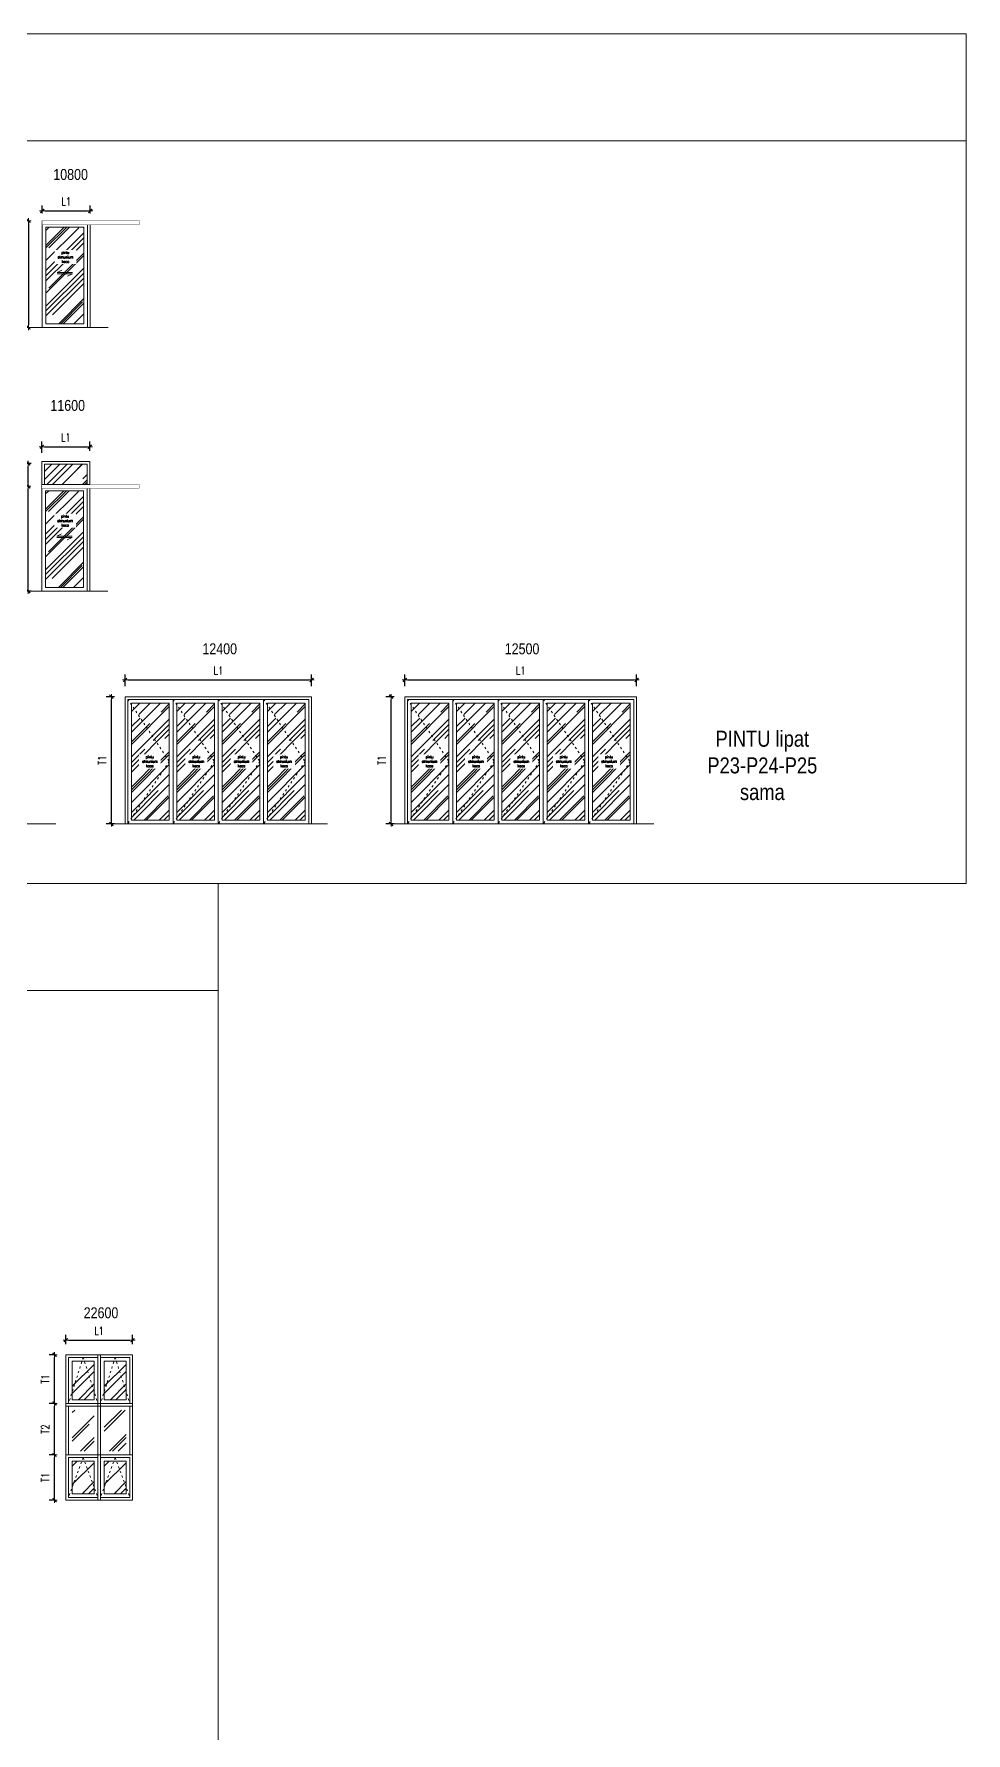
# Model space of a CAD drawing. Header units: centimetres. Extents: x 241563 to 294181, y -34797 to 61752.
# Drawn here: x 271249 to 288740, y 29897 to 61752 of the extents above; entities that cross this region are included whole.
import ezdxf

# ---------------------------------------------------------------- set-up
doc = ezdxf.new("R2010")
doc.units = ezdxf.units.CM
doc.header["$MEASUREMENT"] = 0
doc.set_wipeout_variables(frame=1)
doc.linetypes.add('ACAD_ISO03W100', pattern=[30, 12, -18])
doc.layers.add('0.00', color=130, linetype='Continuous', lineweight=0)
doc.layers.add('0.09', color=30, linetype='Continuous', lineweight=9)
doc.styles.add('51DIM', font='SIMPLEX.shx', dxfattribs={"width": 0.85})
doc.styles.add('ISO', font='ARIALN.TTF')
doc.styles.add('TEXT', font='simplex.shx', dxfattribs={"width": 0.75})
doc.dimstyles.new('D100B', dxfattribs={"dimscale": 100, "dimtxt": 1.5, "dimasz": 0.5, "dimexe": 1, "dimexo": 2, "dimgap": 1, "dimtad": 1, "dimdec": 0, "dimzin": 0, "dimdsep": 46, "dimtxsty": 'TEXT', "dimblk1": 'tick', "dimblk2": 'tick', "dimsah": 1, "dimcen": 0, "dimclre": 15, "dimadec": 0, "dimazin": 0, "dimtfac": 1, "dimtdec": 0, "dimtix": 1, "dimtmove": 2, "dimatfit": 3, "dimldrblk": 'tick', "dimfxl": 1, "dimtolj": 1, "dimtzin": 0, "dimarcsym": 0})

# ---------------------------------------------------------------- blocks, each defined once
blk = doc.blocks.new('tick')
for p, q in [((-1, 0), (1, 0)), ((0, 1), (0, -1))]:
    blk.add_line(p, q)
at = {"const_width": 0.5}
blk.add_lwpolyline([(-0.71, -0.71), (0.71, 0.71)], dxfattribs=at)
blk = doc.blocks.new('*D26')
at = {"layer": '0.00', "color": 15, "linetype": 'Continuous', "lineweight": -2, "ltscale": 2, "transparency": 16777216}
for p, q in [((271405, 58450), (271405, 58535)), ((272305, 58450), (272305, 58535))]:
    blk.add_line(p, q, dxfattribs=at)
at = {"layer": '0.00', "color": 0, "linetype": 'Continuous', "lineweight": -2, "ltscale": 2, "transparency": 16777216}
blk.add_line((271455, 58435), (272255, 58435), dxfattribs=at)
at = {"layer": 'Defpoints', "color": 0, "linetype": 'Continuous', "ltscale": 2, "transparency": 16777216}
for p in [(272305, 58435), (271405, 58250), (272305, 58250)]:
    blk.add_point(p, dxfattribs=at)
at = {"layer": '0.00', "color": 0, "linetype": 'Continuous', "lineweight": -2, "ltscale": 2, "transparency": 16777216, "xscale": 50, "yscale": 50, "zscale": 50, "rotation": 180}
blk.add_blockref('tick', (271405, 58435), dxfattribs=at)
at = {"layer": '0.00', "color": 0, "linetype": 'Continuous', "lineweight": -2, "ltscale": 2, "transparency": 16777216, "xscale": 50, "yscale": 50, "zscale": 50}
blk.add_blockref('tick', (272305, 58435), dxfattribs=at)
at = {"layer": '0.00', "color": 0, "linetype": 'Continuous', "ltscale": 2, "transparency": 16777216, "insert": (271855, 58610), "char_height": 150, "attachment_point": 5, "style": 'TEXT'}
blk.add_mtext('\\A1;L1', dxfattribs=at)
blk = doc.blocks.new('*D25')
at = {"layer": '0.00', "color": 15, "linetype": 'Continuous', "lineweight": -2, "ltscale": 2, "transparency": 16777216}
for p, q in [((271155, 58250), (271046, 58250)), ((271155, 56250), (271046, 56250))]:
    blk.add_line(p, q, dxfattribs=at)
at = {"layer": '0.00', "color": 0, "linetype": 'Continuous', "lineweight": -2, "ltscale": 2, "transparency": 16777216}
blk.add_line((271146, 58200), (271146, 56300), dxfattribs=at)
at = {"layer": 'Defpoints', "color": 0, "linetype": 'Continuous', "ltscale": 2, "transparency": 16777216}
for p in [(271355, 58250), (271146, 56250), (271355, 56250)]:
    blk.add_point(p, dxfattribs=at)
at = {"layer": '0.00', "color": 0, "linetype": 'Continuous', "lineweight": -2, "ltscale": 2, "transparency": 16777216, "xscale": 50, "yscale": 50, "zscale": 50}
for p, rotation in [((271146, 58250), 90), ((271146, 56250), 270)]:
    blk.add_blockref('tick', p, dxfattribs=dict(at, rotation=rotation))
at = {"layer": '0.00', "color": 0, "linetype": 'Continuous', "ltscale": 2, "transparency": 16777216, "insert": (270971, 57250), "char_height": 150, "attachment_point": 5, "rotation": 90, "style": 'TEXT'}
blk.add_mtext('\\A1;T1', dxfattribs=at)
blk = doc.blocks.new('*D48')
at = {"layer": '0.00', "color": 15, "linetype": 'Continuous', "lineweight": -2, "ltscale": 2, "transparency": 16777216}
for p, q in [((271154, 53271), (271042, 53271)), ((271198, 51307), (271042, 51307))]:
    blk.add_line(p, q, dxfattribs=at)
at = {"layer": '0.00', "color": 0, "linetype": 'Continuous', "lineweight": -2, "ltscale": 2, "transparency": 16777216}
blk.add_line((271142, 51357), (271142, 53221), dxfattribs=at)
at = {"layer": 'Defpoints', "color": 0, "linetype": 'Continuous', "ltscale": 2, "transparency": 16777216}
for p in [(271142, 53271), (271354, 53271), (271398, 51307)]:
    blk.add_point(p, dxfattribs=at)
at = {"layer": '0.00', "color": 0, "linetype": 'Continuous', "lineweight": -2, "ltscale": 2, "transparency": 16777216, "xscale": 50, "yscale": 50, "zscale": 50}
for p, rotation in [((271142, 53271), 90), ((271142, 51307), 270)]:
    blk.add_blockref('tick', p, dxfattribs=dict(at, rotation=rotation))
at = {"layer": '0.00', "color": 0, "linetype": 'Continuous', "ltscale": 2, "transparency": 16777216, "insert": (270967, 52289), "char_height": 150, "attachment_point": 5, "rotation": 90, "style": 'TEXT'}
blk.add_mtext('\\A1;T1', dxfattribs=at)
blk = doc.blocks.new('*D49')
at = {"layer": '0.00', "color": 15, "linetype": 'Continuous', "lineweight": -2, "ltscale": 2, "transparency": 16777216}
for p, q in [((271198, 53700), (271042, 53700)), ((271154, 53271), (271042, 53271))]:
    blk.add_line(p, q, dxfattribs=at)
at = {"layer": '0.00', "color": 0, "linetype": 'Continuous', "lineweight": -2, "ltscale": 2, "transparency": 16777216}
blk.add_line((271142, 53321), (271142, 53650), dxfattribs=at)
at = {"layer": 'Defpoints', "color": 0, "linetype": 'Continuous', "ltscale": 2, "transparency": 16777216}
for p in [(271142, 53700), (271398, 53700), (271354, 53271)]:
    blk.add_point(p, dxfattribs=at)
at = {"layer": '0.00', "color": 0, "linetype": 'Continuous', "lineweight": -2, "ltscale": 2, "transparency": 16777216, "xscale": 50, "yscale": 50, "zscale": 50}
for p, rotation in [((271142, 53700), 90), ((271142, 53271), 270)]:
    blk.add_blockref('tick', p, dxfattribs=dict(at, rotation=rotation))
at = {"layer": '0.00', "color": 0, "linetype": 'Continuous', "ltscale": 2, "transparency": 16777216, "insert": (270967, 53485), "char_height": 150, "attachment_point": 5, "rotation": 90, "style": 'TEXT'}
blk.add_mtext('\\A1;T2', dxfattribs=at)
blk = doc.blocks.new('*D50')
at = {"layer": '0.00', "color": 15, "linetype": 'Continuous', "lineweight": -2, "ltscale": 2, "transparency": 16777216}
for p, q in [((271398, 53900), (271398, 54113)), ((272298, 53935), (272298, 54113))]:
    blk.add_line(p, q, dxfattribs=at)
at = {"layer": '0.00', "color": 0, "linetype": 'Continuous', "lineweight": -2, "ltscale": 2, "transparency": 16777216}
blk.add_line((271448, 54013), (272248, 54013), dxfattribs=at)
at = {"layer": 'Defpoints', "color": 0, "linetype": 'Continuous', "ltscale": 2, "transparency": 16777216}
for p in [(272298, 54013), (271398, 53700), (272298, 53735)]:
    blk.add_point(p, dxfattribs=at)
at = {"layer": '0.00', "color": 0, "linetype": 'Continuous', "lineweight": -2, "ltscale": 2, "transparency": 16777216, "xscale": 50, "yscale": 50, "zscale": 50, "rotation": 180}
blk.add_blockref('tick', (271398, 54013), dxfattribs=at)
at = {"layer": '0.00', "color": 0, "linetype": 'Continuous', "lineweight": -2, "ltscale": 2, "transparency": 16777216, "xscale": 50, "yscale": 50, "zscale": 50}
blk.add_blockref('tick', (272298, 54013), dxfattribs=at)
at = {"layer": '0.00', "color": 0, "linetype": 'Continuous', "ltscale": 2, "transparency": 16777216, "insert": (271848, 54188), "char_height": 150, "attachment_point": 5, "style": 'TEXT'}
blk.add_mtext('\\A1;L1', dxfattribs=at)
blk = doc.blocks.new('*D172')
at = {"layer": '0.00', "color": 15, "linetype": 'Continuous', "lineweight": -2, "ltscale": 2, "transparency": 16777216}
for p, q in [((272759, 49327), (272602, 49327)), ((272759, 46943), (272602, 46943))]:
    blk.add_line(p, q, dxfattribs=at)
at = {"layer": '0.00', "color": 0, "linetype": 'Continuous', "lineweight": -2, "ltscale": 2, "transparency": 16777216}
blk.add_line((272702, 46993), (272702, 49277), dxfattribs=at)
at = {"layer": 'Defpoints', "color": 0, "linetype": 'Continuous', "ltscale": 2, "transparency": 16777216}
for p in [(272702, 49327), (272959, 49327), (272959, 46943)]:
    blk.add_point(p, dxfattribs=at)
at = {"layer": '0.00', "color": 0, "linetype": 'Continuous', "lineweight": -2, "ltscale": 2, "transparency": 16777216, "xscale": 50, "yscale": 50, "zscale": 50}
for p, rotation in [((272702, 49327), 90), ((272702, 46943), 270)]:
    blk.add_blockref('tick', p, dxfattribs=dict(at, rotation=rotation))
at = {"layer": '0.00', "color": 0, "linetype": 'Continuous', "ltscale": 2, "transparency": 16777216, "insert": (272527, 48135), "char_height": 150, "attachment_point": 5, "rotation": 90, "style": 'TEXT'}
blk.add_mtext('\\A1;T1', dxfattribs=at)
blk = doc.blocks.new('*D173')
at = {"layer": '0.00', "color": 15, "linetype": 'Continuous', "lineweight": -2, "ltscale": 2, "transparency": 16777216}
for p, q in [((272959, 49527), (272959, 49741)), ((276459, 49527), (276459, 49741))]:
    blk.add_line(p, q, dxfattribs=at)
at = {"layer": '0.00', "color": 0, "linetype": 'Continuous', "lineweight": -2, "ltscale": 2, "transparency": 16777216}
blk.add_line((273009, 49641), (276409, 49641), dxfattribs=at)
at = {"layer": 'Defpoints', "color": 0, "linetype": 'Continuous', "ltscale": 2, "transparency": 16777216}
for p in [(276459, 49641), (272959, 49327), (276459, 49327)]:
    blk.add_point(p, dxfattribs=at)
at = {"layer": '0.00', "color": 0, "linetype": 'Continuous', "lineweight": -2, "ltscale": 2, "transparency": 16777216, "xscale": 50, "yscale": 50, "zscale": 50, "rotation": 180}
blk.add_blockref('tick', (272959, 49641), dxfattribs=at)
at = {"layer": '0.00', "color": 0, "linetype": 'Continuous', "lineweight": -2, "ltscale": 2, "transparency": 16777216, "xscale": 50, "yscale": 50, "zscale": 50}
blk.add_blockref('tick', (276459, 49641), dxfattribs=at)
at = {"layer": '0.00', "color": 0, "linetype": 'Continuous', "ltscale": 2, "transparency": 16777216, "insert": (274709, 49816), "char_height": 150, "attachment_point": 5, "style": 'TEXT'}
blk.add_mtext('\\A1;L1', dxfattribs=at)
blk = doc.blocks.new('*D174')
at = {"layer": '0.00', "color": 15, "linetype": 'Continuous', "lineweight": -2, "ltscale": 2, "transparency": 16777216}
for p, q in [((278008, 49327), (277851, 49327)), ((278008, 46943), (277851, 46943))]:
    blk.add_line(p, q, dxfattribs=at)
at = {"layer": '0.00', "color": 0, "linetype": 'Continuous', "lineweight": -2, "ltscale": 2, "transparency": 16777216}
blk.add_line((277951, 46993), (277951, 49277), dxfattribs=at)
at = {"layer": 'Defpoints', "color": 0, "linetype": 'Continuous', "ltscale": 2, "transparency": 16777216}
for p in [(277951, 49327), (278208, 49327), (278208, 46943)]:
    blk.add_point(p, dxfattribs=at)
at = {"layer": '0.00', "color": 0, "linetype": 'Continuous', "lineweight": -2, "ltscale": 2, "transparency": 16777216, "xscale": 50, "yscale": 50, "zscale": 50}
for p, rotation in [((277951, 49327), 90), ((277951, 46943), 270)]:
    blk.add_blockref('tick', p, dxfattribs=dict(at, rotation=rotation))
at = {"layer": '0.00', "color": 0, "linetype": 'Continuous', "ltscale": 2, "transparency": 16777216, "insert": (277776, 48135), "char_height": 150, "attachment_point": 5, "rotation": 90, "style": 'TEXT'}
blk.add_mtext('\\A1;T1', dxfattribs=at)
blk = doc.blocks.new('*D175')
at = {"layer": '0.00', "color": 15, "linetype": 'Continuous', "lineweight": -2, "ltscale": 2, "transparency": 16777216}
for p, q in [((278208, 49527), (278208, 49741)), ((282558, 49527), (282558, 49741))]:
    blk.add_line(p, q, dxfattribs=at)
at = {"layer": '0.00', "color": 0, "linetype": 'Continuous', "lineweight": -2, "ltscale": 2, "transparency": 16777216}
blk.add_line((278258, 49641), (282508, 49641), dxfattribs=at)
at = {"layer": 'Defpoints', "color": 0, "linetype": 'Continuous', "ltscale": 2, "transparency": 16777216}
for p in [(282558, 49641), (278208, 49327), (282558, 49327)]:
    blk.add_point(p, dxfattribs=at)
at = {"layer": '0.00', "color": 0, "linetype": 'Continuous', "lineweight": -2, "ltscale": 2, "transparency": 16777216, "xscale": 50, "yscale": 50, "zscale": 50, "rotation": 180}
blk.add_blockref('tick', (278208, 49641), dxfattribs=at)
at = {"layer": '0.00', "color": 0, "linetype": 'Continuous', "lineweight": -2, "ltscale": 2, "transparency": 16777216, "xscale": 50, "yscale": 50, "zscale": 50}
blk.add_blockref('tick', (282558, 49641), dxfattribs=at)
at = {"layer": '0.00', "color": 0, "linetype": 'Continuous', "ltscale": 2, "transparency": 16777216, "insert": (280383, 49816), "char_height": 150, "attachment_point": 5, "style": 'TEXT'}
blk.add_mtext('\\A1;L1', dxfattribs=at)
blk = doc.blocks.new('*D658')
at = {"layer": '0.00', "color": 15, "linetype": 'Continuous', "lineweight": -2, "ltscale": 2, "transparency": 16777216}
for p, q in [((271848, 37190), (271848, 37362)), ((273098, 37190), (273098, 37362))]:
    blk.add_line(p, q, dxfattribs=at)
at = {"layer": '0.00', "color": 0, "linetype": 'Continuous', "lineweight": -2, "ltscale": 2, "transparency": 16777216}
blk.add_line((271898, 37262), (273048, 37262), dxfattribs=at)
at = {"layer": 'Defpoints', "color": 0, "linetype": 'Continuous', "ltscale": 2, "transparency": 16777216}
for p in [(271848, 36990), (273098, 37262), (273098, 36990)]:
    blk.add_point(p, dxfattribs=at)
at = {"layer": '0.00', "color": 0, "linetype": 'Continuous', "lineweight": -2, "ltscale": 2, "transparency": 16777216, "xscale": 50, "yscale": 50, "zscale": 50, "rotation": 180}
blk.add_blockref('tick', (271848, 37262), dxfattribs=at)
at = {"layer": '0.00', "color": 0, "linetype": 'Continuous', "lineweight": -2, "ltscale": 2, "transparency": 16777216, "xscale": 50, "yscale": 50, "zscale": 50}
blk.add_blockref('tick', (273098, 37262), dxfattribs=at)
at = {"layer": '0.00', "color": 0, "linetype": 'Continuous', "ltscale": 2, "transparency": 16777216, "insert": (272473, 37437), "char_height": 150, "attachment_point": 5, "style": 'TEXT'}
blk.add_mtext('\\A1;L1', dxfattribs=at)
blk = doc.blocks.new('*D731')
at = {"layer": '0.00', "color": 15, "linetype": 'Continuous', "lineweight": -2, "ltscale": 2, "transparency": 16777216}
for p, q in [((271648, 35112), (271536, 35112)), ((271648, 34264), (271536, 34264))]:
    blk.add_line(p, q, dxfattribs=at)
at = {"layer": '0.00', "color": 0, "linetype": 'Continuous', "lineweight": -2, "ltscale": 2, "transparency": 16777216}
blk.add_line((271636, 34314), (271636, 35062), dxfattribs=at)
at = {"layer": 'Defpoints', "color": 0, "linetype": 'Continuous', "ltscale": 2, "transparency": 16777216}
for p in [(271636, 35112), (271848, 35112), (271848, 34264)]:
    blk.add_point(p, dxfattribs=at)
at = {"layer": '0.00', "color": 0, "linetype": 'Continuous', "lineweight": -2, "ltscale": 2, "transparency": 16777216, "xscale": 50, "yscale": 50, "zscale": 50}
for p, rotation in [((271636, 35112), 90), ((271636, 34264), 270)]:
    blk.add_blockref('tick', p, dxfattribs=dict(at, rotation=rotation))
at = {"layer": '0.00', "color": 0, "linetype": 'Continuous', "ltscale": 2, "transparency": 16777216, "insert": (271461, 34688), "char_height": 150, "attachment_point": 5, "rotation": 90, "style": 'TEXT'}
blk.add_mtext('\\A1;T1', dxfattribs=at)
blk = doc.blocks.new('*D732')
at = {"layer": '0.00', "color": 15, "linetype": 'Continuous', "lineweight": -2, "ltscale": 2, "transparency": 16777216}
for p, q in [((271648, 36990), (271536, 36990)), ((271648, 36076), (271536, 36076))]:
    blk.add_line(p, q, dxfattribs=at)
at = {"layer": '0.00', "color": 0, "linetype": 'Continuous', "lineweight": -2, "ltscale": 2, "transparency": 16777216}
blk.add_line((271636, 36126), (271636, 36940), dxfattribs=at)
at = {"layer": 'Defpoints', "color": 0, "linetype": 'Continuous', "ltscale": 2, "transparency": 16777216}
for p in [(271636, 36990), (271848, 36990), (271848, 36076)]:
    blk.add_point(p, dxfattribs=at)
at = {"layer": '0.00', "color": 0, "linetype": 'Continuous', "lineweight": -2, "ltscale": 2, "transparency": 16777216, "xscale": 50, "yscale": 50, "zscale": 50}
for p, rotation in [((271636, 36990), 90), ((271636, 36076), 270)]:
    blk.add_blockref('tick', p, dxfattribs=dict(at, rotation=rotation))
at = {"layer": '0.00', "color": 0, "linetype": 'Continuous', "ltscale": 2, "transparency": 16777216, "insert": (271461, 36533), "char_height": 150, "attachment_point": 5, "rotation": 90, "style": 'TEXT'}
blk.add_mtext('\\A1;T1', dxfattribs=at)
blk = doc.blocks.new('*D733')
at = {"layer": '0.00', "color": 15, "linetype": 'Continuous', "lineweight": -2, "ltscale": 2, "transparency": 16777216}
for p, q in [((271648, 36076), (271536, 36076)), ((271648, 35112), (271536, 35112))]:
    blk.add_line(p, q, dxfattribs=at)
at = {"layer": '0.00', "color": 0, "linetype": 'Continuous', "lineweight": -2, "ltscale": 2, "transparency": 16777216}
blk.add_line((271636, 35162), (271636, 36026), dxfattribs=at)
at = {"layer": 'Defpoints', "color": 0, "linetype": 'Continuous', "ltscale": 2, "transparency": 16777216}
for p in [(271636, 36076), (271848, 36076), (271848, 35112)]:
    blk.add_point(p, dxfattribs=at)
at = {"layer": '0.00', "color": 0, "linetype": 'Continuous', "lineweight": -2, "ltscale": 2, "transparency": 16777216, "xscale": 50, "yscale": 50, "zscale": 50}
for p, rotation in [((271636, 36076), 90), ((271636, 35112), 270)]:
    blk.add_blockref('tick', p, dxfattribs=dict(at, rotation=rotation))
at = {"layer": '0.00', "color": 0, "linetype": 'Continuous', "ltscale": 2, "transparency": 16777216, "insert": (271461, 35594), "char_height": 150, "attachment_point": 5, "rotation": 90, "style": 'TEXT'}
blk.add_mtext('\\A1;T2', dxfattribs=at)

msp = doc.modelspace()

# ---------------------------------------------------------------- hatches: boundary and pattern name
at = {"layer": '0.00', "linetype": 'Continuous', "ltscale": 2}
h = msp.add_hatch(dxfattribs=at)
h.set_pattern_fill('AR-RROOF', color=4, scale=300, angle=45)
h.set_pattern_definition([(45, (19682.1, 39292.12), (254.55844, 678.8225), [4500, -600, 1500, -300]), (45, (19858.17, 39680.32), (-494.26764, 70.0036), [900, -99, 1800, -225]), (45, (19607.86, 39578.5), (960.95812, 1245.21504), [2400, -420, 1200, -300])])
h.paths.add_polyline_path([(271475, 56320.2), (272185, 56320.2), (272185, 58130.2), (271475, 58130.2)])
h = msp.add_hatch(dxfattribs=at)
h.set_pattern_fill('AR-RROOF', color=4, scale=300, angle=45)
h.set_pattern_definition([(45, (19675.56, 34349.05), (254.55844, 678.8225), [4500, -600, 1500, -300]), (45, (19851.63, 34737.25), (-494.26764, 70.0036), [900, -99, 1800, -225]), (45, (19601.32, 34635.43), (960.95812, 1245.21504), [2400, -420, 1200, -300])])
h.paths.add_polyline_path([(271468.4, 51377.1), (272178.4, 51377.1), (272178.4, 53187.1), (271468.4, 53187.1)])
h = msp.add_hatch(dxfattribs=at)
h.set_pattern_fill('AR-RROOF', color=4, scale=300, angle=45)
h.set_pattern_definition([(45, (22135.8, 29985.1), (254.55844, 678.8225), [4500, -600, 1500, -300]), (45, (22311.87, 30373.3), (-494.26764, 70.0036), [900, -99, 1800, -225]), (45, (22061.56, 30271.5), (960.95812, 1245.21504), [2400, -420, 1200, -300])])
h.paths.add_polyline_path([(273788.7, 47013.2), (273078.7, 47013.2), (273078.7, 49207.4), (273788.7, 49207.4)])
h = msp.add_hatch(dxfattribs=at)
h.set_pattern_fill('AR-RROOF', color=4, scale=300, angle=45)
h.set_pattern_definition([(45, (22985.8, 29985.1), (254.55844, 678.8225), [4500, -600, 1500, -300]), (45, (23161.87, 30373.3), (-494.26764, 70.0036), [900, -99, 1800, -225]), (45, (22911.56, 30271.5), (960.95812, 1245.21504), [2400, -420, 1200, -300])])
h.paths.add_polyline_path([(274638.7, 47013.2), (273928.7, 47013.2), (273928.7, 49207.4), (274638.7, 49207.4)])
h = msp.add_hatch(dxfattribs=at)
h.set_pattern_fill('AR-RROOF', color=4, scale=300, angle=45)
h.set_pattern_definition([(45, (23835.8, 29985.1), (254.55844, 678.8225), [4500, -600, 1500, -300]), (45, (24011.87, 30373.3), (-494.26764, 70.0036), [900, -99, 1800, -225]), (45, (23761.56, 30271.5), (960.95812, 1245.21504), [2400, -420, 1200, -300])])
h.paths.add_polyline_path([(275488.7, 47013.2), (274778.7, 47013.2), (274778.7, 49207.4), (275488.7, 49207.4)])
h = msp.add_hatch(dxfattribs=at)
h.set_pattern_fill('AR-RROOF', color=4, scale=300, angle=45)
h.set_pattern_definition([(45, (24685.8, 29985.1), (254.55844, 678.8225), [4500, -600, 1500, -300]), (45, (24861.87, 30373.3), (-494.26764, 70.0036), [900, -99, 1800, -225]), (45, (24611.56, 30271.5), (960.95812, 1245.21504), [2400, -420, 1200, -300])])
h.paths.add_polyline_path([(276338.7, 47013.2), (275628.7, 47013.2), (275628.7, 49207.4), (276338.7, 49207.4)])
h = msp.add_hatch(dxfattribs=at)
h.set_pattern_fill('AR-RROOF', color=4, scale=300, angle=45)
h.set_pattern_definition([(45, (27384.72, 29985.1), (254.55844, 678.8225), [4500, -600, 1500, -300]), (45, (27560.8, 30373.3), (-494.26764, 70.0036), [900, -99, 1800, -225]), (45, (27310.48, 30271.5), (960.95812, 1245.21504), [2400, -420, 1200, -300])])
h.paths.add_polyline_path([(279037.6, 47013.2), (278327.6, 47013.2), (278327.6, 49207.4), (279037.6, 49207.4)])
h = msp.add_hatch(dxfattribs=at)
h.set_pattern_fill('AR-RROOF', color=4, scale=300, angle=45)
h.set_pattern_definition([(45, (28234.72, 29985.1), (254.55844, 678.8225), [4500, -600, 1500, -300]), (45, (28410.8, 30373.3), (-494.26764, 70.0036), [900, -99, 1800, -225]), (45, (28160.48, 30271.5), (960.95812, 1245.21504), [2400, -420, 1200, -300])])
h.paths.add_polyline_path([(279887.6, 47013.2), (279177.6, 47013.2), (279177.6, 49207.4), (279887.6, 49207.4)])
h = msp.add_hatch(dxfattribs=at)
h.set_pattern_fill('AR-RROOF', color=4, scale=300, angle=45)
h.set_pattern_definition([(45, (29084.72, 29985.1), (254.55844, 678.8225), [4500, -600, 1500, -300]), (45, (29260.8, 30373.3), (-494.26764, 70.0036), [900, -99, 1800, -225]), (45, (29010.48, 30271.5), (960.95812, 1245.21504), [2400, -420, 1200, -300])])
h.paths.add_polyline_path([(280737.6, 47013.2), (280027.6, 47013.2), (280027.6, 49207.4), (280737.6, 49207.4)])
h = msp.add_hatch(dxfattribs=at)
h.set_pattern_fill('AR-RROOF', color=4, scale=300, angle=45)
h.set_pattern_definition([(45, (29934.72, 29985.1), (254.55844, 678.8225), [4500, -600, 1500, -300]), (45, (30110.8, 30373.3), (-494.26764, 70.0036), [900, -99, 1800, -225]), (45, (29860.48, 30271.5), (960.95812, 1245.21504), [2400, -420, 1200, -300])])
h.paths.add_polyline_path([(281587.6, 47013.2), (280877.6, 47013.2), (280877.6, 49207.4), (281587.6, 49207.4)])
h = msp.add_hatch(dxfattribs=at)
h.set_pattern_fill('AR-RROOF', color=4, scale=300, angle=45)
h.set_pattern_definition([(45, (30784.72, 29985.1), (254.55844, 678.8225), [4500, -600, 1500, -300]), (45, (30960.8, 30373.3), (-494.26764, 70.0036), [900, -99, 1800, -225]), (45, (30710.48, 30271.5), (960.95812, 1245.21504), [2400, -420, 1200, -300])])
h.paths.add_polyline_path([(282437.6, 47013.2), (281727.6, 47013.2), (281727.6, 49207.4), (282437.6, 49207.4)])
h = msp.add_hatch(dxfattribs=at)
h.set_pattern_fill('AR-RROOF', color=4, scale=500, angle=45)
h.set_pattern_definition([(45, (16666.7, 16429.4), (424.2641, 1131.37085), [7500, -1000, 2500, -500]), (45, (16960.15, 17076.4), (-823.7794, 116.6726), [1500, -165, 3000, -375]), (45, (16542.95, 16906.7), (1601.59686, 2075.3584), [4000, -700, 2000, -500])])
h.paths.add_polyline_path([(272377.9, 36145.2), (271967.9, 36145.2), (271967.9, 36869.2), (272377.9, 36869.2)])
h = msp.add_hatch(dxfattribs=at)
h.set_pattern_fill('AR-RROOF', color=4, scale=500, angle=45)
h.set_pattern_definition([(45, (17266.96, 16429.4), (424.2641, 1131.37085), [7500, -1000, 2500, -500]), (45, (17560.4, 17076.4), (-823.7794, 116.6726), [1500, -165, 3000, -375]), (45, (17143.2, 16906.7), (1601.59686, 2075.3584), [4000, -700, 2000, -500])])
h.paths.add_polyline_path([(272978.2, 36145.2), (272568.2, 36145.2), (272568.2, 36869.2), (272978.2, 36869.2)])
h = msp.add_hatch(dxfattribs=at)
h.set_pattern_fill('AR-RROOF', color=4, scale=500, angle=45)
h.set_pattern_definition([(45, (-31845.7, 7694.34), (424.2641, 1131.37085), [7500, -1000, 2500, -500]), (45, (-31552.25, 8341.35), (-823.7794, 116.6726), [1500, -165, 3000, -375]), (45, (-31969.44, 8171.64), (1601.59686, 2075.3584), [4000, -700, 2000, -500])])
h.paths.add_polyline_path([(272978.2, 35181.6), (272568.2, 35181.6), (272568.2, 35951.3), (272978.2, 35951.3)])
h.paths.add_polyline_path([(272377.9, 35181.6), (271967.9, 35181.6), (271967.9, 35951.3), (272377.9, 35951.3)])
h = msp.add_hatch(dxfattribs=at)
h.set_pattern_fill('AR-RROOF', color=4, scale=500, angle=45)
h.set_pattern_definition([(45, (16666.7, 16479.4), (424.2641, 1131.37085), [7500, -1000, 2500, -500]), (45, (16960.15, 17126.4), (-823.7794, 116.6726), [1500, -165, 3000, -375]), (45, (16542.95, 16956.7), (1601.59686, 2075.3584), [4000, -700, 2000, -500])])
h.paths.add_polyline_path([(272377.9, 34991.2), (271967.9, 34991.2), (271967.9, 34384), (272377.9, 34384)])
h = msp.add_hatch(dxfattribs=at)
h.set_pattern_fill('AR-RROOF', color=4, scale=500, angle=45)
h.set_pattern_definition([(45, (17266.96, 16479.4), (424.2641, 1131.37085), [7500, -1000, 2500, -500]), (45, (17560.4, 17126.4), (-823.7794, 116.6726), [1500, -165, 3000, -375]), (45, (17143.2, 16956.7), (1601.59686, 2075.3584), [4000, -700, 2000, -500])])
h.paths.add_polyline_path([(272978.2, 34991.2), (272568.2, 34991.2), (272568.2, 34384), (272978.2, 34384)])

# ---------------------------------------------------------------- linework, layer by layer
at = {"layer": '0.00', "color": 40, "linetype": 'Continuous', "ltscale": 0.5, "true_color": 0xf8d731}
for p, q in [((272643.6, 56250.2), (270871.9, 56250.2)), ((272637, 51307.1), (271010.4, 51307.1)), ((271656.9, 46943.2), (268015, 46943.2)), ((276760, 46943.2), (272633.4, 46943.2)), ((282884.4, 46943.2), (277882.3, 46943.2))]:
    msp.add_line(p, q, dxfattribs=at)
at = {"layer": '0.00', "color": 40, "linetype": 'Continuous', "ltscale": 2, "true_color": 0xf8d731}
for p, q in [((271897.9, 35111.6), (272497.9, 35111.6)), ((272498.2, 35111.6), (273098.2, 35111.6))]:
    msp.add_line(p, q, dxfattribs=at)
for points in [[(247733.3, 61752.2), (288740.3, 61752.2), (288740.3, 59746.7), (247733.3, 59746.7)], [(272497.9, 36025.6), (271847.9, 36025.6), (271847.9, 36989.6), (272497.9, 36989.6)], [(273098.2, 36025.6), (272448.2, 36025.6), (272448.2, 36989.6), (273098.2, 36989.6)], [(272447.9, 36075.6), (271897.9, 36075.6), (271897.9, 36939.6), (272447.9, 36939.6)], [(272447.9, 36075.2), (271897.9, 36075.2), (271897.9, 36939.2), (272447.9, 36939.2)], [(272377.9, 36145.2), (271967.9, 36145.2), (271967.9, 36869.2), (272377.9, 36869.2)], [(273048.2, 36075.6), (272498.2, 36075.6), (272498.2, 36939.6), (273048.2, 36939.6)], [(273048.2, 36075.2), (272498.2, 36075.2), (272498.2, 36939.2), (273048.2, 36939.2)], [(272978.2, 36145.2), (272568.2, 36145.2), (272568.2, 36869.2), (272978.2, 36869.2)], [(272497.9, 35111.6), (271847.9, 35111.6), (271847.9, 34264.4), (272497.9, 34264.4)], [(272447.9, 35061.6), (271897.9, 35061.6), (271897.9, 34314.4), (272447.9, 34314.4)], [(272447.9, 35061.2), (271897.9, 35061.2), (271897.9, 34314), (272447.9, 34314)], [(273098.2, 35111.6), (272448.2, 35111.6), (272448.2, 34264.4), (273098.2, 34264.4)], [(273048.2, 35061.6), (272498.2, 35061.6), (272498.2, 34314.4), (273048.2, 34314.4)], [(273048.2, 35061.2), (272498.2, 35061.2), (272498.2, 34314), (273048.2, 34314)], [(272377.9, 34991.2), (271967.9, 34991.2), (271967.9, 34384), (272377.9, 34384)], [(272978.2, 34991.2), (272568.2, 34991.2), (272568.2, 34384), (272978.2, 34384)]]:
    msp.add_lwpolyline(points, close=True, dxfattribs=at)
at = {"layer": '0.00', "color": 40, "linetype": 'Continuous', "ltscale": 0.5, "true_color": 0xf8d731}
for points in [[(271405, 56250.2), (272305, 56250.2), (272305, 58250.2), (271405, 58250.2)], [(271405, 56250.2), (272255, 56250.2), (272255, 58250.2), (271405, 58250.2)], [(271405, 58250.2), (273224.2, 58250.2), (273224.2, 58178.5), (271405, 58178.5)], [(271475, 56320.2), (272185, 56320.2), (272185, 58130.2), (271475, 58130.2)], [(271398.4, 51307.1), (272298.4, 51307.1), (272298.4, 53307.1), (271398.4, 53307.1)], [(271398.4, 51307.1), (272248.4, 51307.1), (272248.4, 53307.1), (271398.4, 53307.1)], [(271398.4, 53307.1), (273217.7, 53307.1), (273217.7, 53235.4), (271398.4, 53235.4)], [(271468.4, 51377.1), (272178.4, 51377.1), (272178.4, 53187.1), (271468.4, 53187.1)], [(273858.7, 46943.2), (273008.7, 46943.2), (273008.7, 49277.4), (273858.7, 49277.4)], [(273788.7, 47013.2), (273078.7, 47013.2), (273078.7, 49207.4), (273788.7, 49207.4)], [(274708.7, 46943.2), (273858.7, 46943.2), (273858.7, 49277.4), (274708.7, 49277.4)], [(274638.7, 47013.2), (273928.7, 47013.2), (273928.7, 49207.4), (274638.7, 49207.4)], [(275558.7, 46943.2), (274708.7, 46943.2), (274708.7, 49277.4), (275558.7, 49277.4)], [(275488.7, 47013.2), (274778.7, 47013.2), (274778.7, 49207.4), (275488.7, 49207.4)], [(276408.7, 46943.2), (275558.7, 46943.2), (275558.7, 49277.4), (276408.7, 49277.4)], [(276338.7, 47013.2), (275628.7, 47013.2), (275628.7, 49207.4), (276338.7, 49207.4)], [(279107.6, 46943.2), (278257.6, 46943.2), (278257.6, 49277.4), (279107.6, 49277.4)], [(279037.6, 47013.2), (278327.6, 47013.2), (278327.6, 49207.4), (279037.6, 49207.4)], [(279957.6, 46943.2), (279107.6, 46943.2), (279107.6, 49277.4), (279957.6, 49277.4)], [(279887.6, 47013.2), (279177.6, 47013.2), (279177.6, 49207.4), (279887.6, 49207.4)], [(280807.6, 46943.2), (279957.6, 46943.2), (279957.6, 49277.4), (280807.6, 49277.4)], [(280737.6, 47013.2), (280027.6, 47013.2), (280027.6, 49207.4), (280737.6, 49207.4)], [(281657.6, 46943.2), (280807.6, 46943.2), (280807.6, 49277.4), (281657.6, 49277.4)], [(281587.6, 47013.2), (280877.6, 47013.2), (280877.6, 49207.4), (281587.6, 49207.4)], [(282507.6, 46943.2), (281657.6, 46943.2), (281657.6, 49277.4), (282507.6, 49277.4)], [(282437.6, 47013.2), (281727.6, 47013.2), (281727.6, 49207.4), (282437.6, 49207.4)], [(272497.9, 35111.6), (271847.9, 35111.6), (271847.9, 36075.6), (272497.9, 36075.6)], [(272447.9, 35111.6), (271897.9, 35111.6), (271897.9, 36025.6), (272447.9, 36025.6)], [(273098.2, 35111.6), (272448.2, 35111.6), (272448.2, 36075.6), (273098.2, 36075.6)], [(273048.2, 35111.6), (272498.2, 35111.6), (272498.2, 36025.6), (273048.2, 36025.6)]]:
    msp.add_lwpolyline(points, close=True, dxfattribs=at)
at = {"layer": '0.00', "color": 40, "linetype": 'Continuous', "ltscale": 2, "true_color": 0xf8d731}
for points in [[(271682.9, 57252.1), (271970, 57252.1), (271879.8, 57211.5)], [(271676.4, 52309.1), (271963.5, 52309.1), (271873.3, 52268.4)]]:
    msp.add_lwpolyline(points, dxfattribs=at)
at = {"layer": '0.00', "color": 40, "linetype": 'ACAD_ISO03W100', "ltscale": 3, "true_color": 0xf8d731}
for points in [[(275558.7, 49277.4), (276338.7, 48110.3), (275558.7, 46943.2)], [(280807.6, 49277.4), (281587.6, 48110.3), (280807.6, 46943.2)], [(281657.6, 49277.4), (282437.6, 48110.3), (281657.6, 46943.2)], [(272172.9, 36939.2), (271897.9, 36075.2)], [(272172.9, 36939.2), (272447.9, 36075.2)], [(272773.2, 36939.2), (272498.2, 36075.2)], [(272773.2, 36939.2), (273048.2, 36075.2)], [(272172.9, 35061.2), (271897.9, 34314)], [(272172.9, 35061.2), (272447.9, 34314)], [(272773.2, 35061.2), (272498.2, 34314)], [(272773.2, 35061.2), (273048.2, 34314)]]:
    msp.add_lwpolyline(points, dxfattribs=at)
at = {"layer": '0.00', "color": 6, "linetype": 'Continuous', "ltscale": 2}
for points in [[(247733.3, 45822.8), (274707.4, 45822.8), (274707.4, 23609.2), (247733.3, 23609.2)], [(247733.3, 45822.8), (274707.4, 45822.8), (274707.4, 43817.3), (247733.3, 43817.3)]]:
    msp.add_lwpolyline(points, close=True, dxfattribs=at)

# ---------------------------------------------------------------- texts
at = {"layer": '0.00', "color": 40, "linetype": 'Continuous', "true_color": 0xf8d731, "char_height": 204.1, "width": 604.134, "attachment_point": 1, "style": 'ISO'}
for s, insert in [('10800', (271611.9, 59220.2)), ('11600', (271556.9, 54890.1)), ('12400', (274410, 50326.7)), ('12500', (280083.9, 50326.7)), ('22600', (272182.3, 37877.8))]:
    msp.add_mtext(s, dxfattribs=dict(at, insert=insert))
at = {"layer": '0.00', "color": 40, "linetype": 'Continuous', "ltscale": 2, "true_color": 0xf8d731, "insert": (283517.2, 48688.9), "char_height": 300, "width": 2800.012, "attachment_point": 1, "style": 'ISO'}
msp.add_mtext('\\pxqc;PINTU lipat P23-P24-P25 sama', dxfattribs=at)

# ---------------------------------------------------------------- dimensions: what is measured, and where the dimension line sits
at = {"layer": '0.00', "color": 6, "linetype": 'Continuous', "ltscale": 2}
for base, p1, p2, picture, middle in [((272298.4, 54012.9), (271398.4, 53699.5), (272298.4, 53735.4), '*D50', (271848.4, 54187.9)), ((276458.7, 49640.7), (272958.7, 49327.4), (276458.7, 49327.4), '*D173', (274708.7, 49815.7)), ((282557.6, 49640.7), (278207.6, 49327.4), (282557.6, 49327.4), '*D175', (280382.6, 49815.7)), ((273098.2, 37261.7), (271847.9, 36989.6), (273098.2, 36989.6), '*D658', (272473.1, 37436.7))]:
    dim = msp.add_linear_dim(base=base, p1=p1, p2=p2, text='L1', dimstyle='D100B', dxfattribs=at)
    dim.commit()
    dim.dimension.update_dxf_attribs({"geometry": picture, "text_midpoint": middle})
for base, p1, p2, text, picture, middle in [((272701.9, 49327.4), (272958.7, 46943.2), (272958.7, 49327.4), 'T1', '*D172', (272526.9, 48135.3)), ((277950.8, 49327.4), (278207.6, 46943.2), (278207.6, 49327.4), 'T1', '*D174', (277775.8, 48135.3)), ((271635.6, 36989.6), (271847.9, 36075.6), (271847.9, 36989.6), 'T1', '*D732', (271460.6, 36532.6)), ((271635.6, 36075.6), (271847.9, 35111.6), (271847.9, 36075.6), 'T2', '*D733', (271460.6, 35593.6)), ((271635.6, 35111.6), (271847.9, 34264.4), (271847.9, 35111.6), 'T1', '*D731', (271460.6, 34688))]:
    dim = msp.add_linear_dim(base=base, p1=p1, p2=p2, angle=90, text=text, dimstyle='D100B', dxfattribs=at)
    dim.commit()
    dim.dimension.update_dxf_attribs({"geometry": picture, "text_midpoint": middle})

# ---------------------------------------------------------------- next in the draw order: texts
at = {"layer": '0.09', "color": 2, "lineweight": 18, "char_height": 50, "width": 357.616, "attachment_point": 5, "style": '51DIM', "bg_fill": 3, "box_fill_scale": 1.5, "bg_fill_color": 256, "bg_fill_transparency": 0}
for insert in [(271839.7, 57569.8), (271833.2, 52626.7)]:
    msp.add_mtext('{\\C256;pintu \\Palmunium \\Pkaca}', dxfattribs=dict(at, insert=insert))

# ---------------------------------------------------------------- next in the draw order: wipeouts: each hides what was drawn before it
at = {"color": 40, "linetype": 'Continuous', "ltscale": 0.5, "true_color": 0xf8d731}
for points in [[(273224.2, 58178.5), (271405, 58178.5), (271405, 58250.2), (273224.2, 58250.2)], [(273217.7, 53235.4), (271398.4, 53235.4), (271398.4, 53307.1), (273217.7, 53307.1)]]:
    msp.add_wipeout(points, dxfattribs=at).dxf.layer = '0.00'

# ---------------------------------------------------------------- next in the draw order: hatches: boundary and pattern name
at = {"layer": '0.00', "linetype": 'Continuous', "ltscale": 2}
h = msp.add_hatch(dxfattribs=at)
h.set_pattern_fill('AR-RROOF', color=4, scale=300, angle=45)
h.set_pattern_definition([(45, (-30791.5, 20991.18), (254.55844, 678.8225), [4500, -600, 1500, -300]), (45, (-30615.43, 21379.4), (-494.26764, 70.00357), [900, -99, 1800, -225]), (45, (-30865.74, 21277.56), (960.95812, 1245.21504), [2400, -420, 1200, -300])])
h.paths.add_polyline_path([(272248.4, 53685.4), (271448.4, 53685.4), (271448.4, 53307.1), (272248.4, 53307.1)])

# ---------------------------------------------------------------- next in the draw order: linework, layer by layer
at = {"layer": '0.00', "color": 40, "linetype": 'Continuous', "ltscale": 2, "true_color": 0xf8d731}
msp.add_lwpolyline([(247733.3, 61752.2), (288740.3, 61752.2), (288740.3, 45822.8), (247733.3, 45822.8)], close=True, dxfattribs=at)
for points in [[(271970, 57281), (271682.9, 57281), (271773.1, 57321.7)], [(271963.5, 52337.9), (271676.4, 52337.9), (271766.6, 52378.6)]]:
    msp.add_lwpolyline(points, dxfattribs=at)
at = {"layer": '0.00', "color": 40, "linetype": 'Continuous', "ltscale": 0.5, "true_color": 0xf8d731}
for points in [[(272298.4, 53307.1), (271398.4, 53307.1), (271398.4, 53735.4), (272298.4, 53735.4)], [(272248.4, 53307.1), (271448.4, 53307.1), (271448.4, 53685.4), (272248.4, 53685.4)]]:
    msp.add_lwpolyline(points, close=True, dxfattribs=at)

# ---------------------------------------------------------------- next in the draw order: dimensions: what is measured, and where the dimension line sits
at = {"layer": '0.00', "color": 6, "linetype": 'Continuous', "ltscale": 2}
dim = msp.add_linear_dim(base=(272305, 58435.3), p1=(271405, 58250.2), p2=(272305, 58250.2), text='L1', dimstyle='D100B', dxfattribs=at)
dim.commit()
dim.dimension.update_dxf_attribs({"geometry": '*D26', "text_midpoint": (271855, 58610.3)})
for base, p1, p2, text, picture, middle in [((271146.3, 56250.2), (271355, 58250.2), (271355, 56250.2), 'T1', '*D25', (270971.3, 57250.2)), ((271141.7, 53699.5), (271354.1, 53271.2), (271398.4, 53699.5), 'T2', '*D49', (270966.7, 53485.4)), ((271141.7, 53271.2), (271398.4, 51307.1), (271354.1, 53271.2), 'T1', '*D48', (270966.7, 52289.2))]:
    dim = msp.add_linear_dim(base=base, p1=p1, p2=p2, angle=90, text=text, dimstyle='D100B', dxfattribs=at)
    dim.commit()
    dim.dimension.update_dxf_attribs({"geometry": picture, "text_midpoint": middle})

# ---------------------------------------------------------------- next in the draw order: texts
at = {"layer": '0.09', "color": 2, "lineweight": 18, "char_height": 50, "width": 357.616, "attachment_point": 5, "style": '51DIM', "bg_fill": 3, "box_fill_scale": 1.5, "bg_fill_color": 256, "bg_fill_transparency": 0}
for insert in [(273423.9, 48113.2), (274295.7, 48113.2), (275145.7, 48113.2), (275942.2, 48113.2), (278672.9, 48113.2), (279544.6, 48113.2), (280394.6, 48113.2), (281191.2, 48113.2), (282041.2, 48113.2)]:
    msp.add_mtext('{\\C256;pintu \\Palmunium \\Pkaca}', dxfattribs=dict(at, insert=insert))

# ---------------------------------------------------------------- next in the draw order: linework, layer by layer
at = {"layer": '0.00', "color": 40, "linetype": 'Continuous', "ltscale": 0.5, "true_color": 0xf8d731}
for points in [[(272958.7, 49327.4), (276458.7, 49327.4), (276458.7, 46943.2), (272958.7, 46943.2)], [(273008.7, 49277.4), (276408.7, 49277.4), (276408.7, 46943.2), (273008.7, 46943.2)], [(278207.6, 49327.4), (282557.6, 49327.4), (282557.6, 46943.2), (278207.6, 46943.2)], [(278257.6, 49277.4), (282507.6, 49277.4), (282507.6, 46943.2), (278257.6, 46943.2)]]:
    msp.add_lwpolyline(points, close=True, dxfattribs=at)
at = {"layer": '0.00', "color": 40, "linetype": 'ACAD_ISO03W100', "ltscale": 3, "true_color": 0xf8d731}
for points in [[(273008.7, 49277.4), (273788.7, 48110.3), (273008.7, 46943.2)], [(273858.7, 49277.4), (274638.7, 48110.3), (273858.7, 46943.2)], [(274708.7, 49277.4), (275488.7, 48110.3), (274708.7, 46943.2)], [(278257.6, 49277.4), (279037.6, 48110.3), (278257.6, 46943.2)], [(279107.6, 49277.4), (279887.6, 48110.3), (279107.6, 46943.2)], [(279957.6, 49277.4), (280737.6, 48110.3), (279957.6, 46943.2)]]:
    msp.add_lwpolyline(points, dxfattribs=at)

doc.saveas('drawing.dxf')
